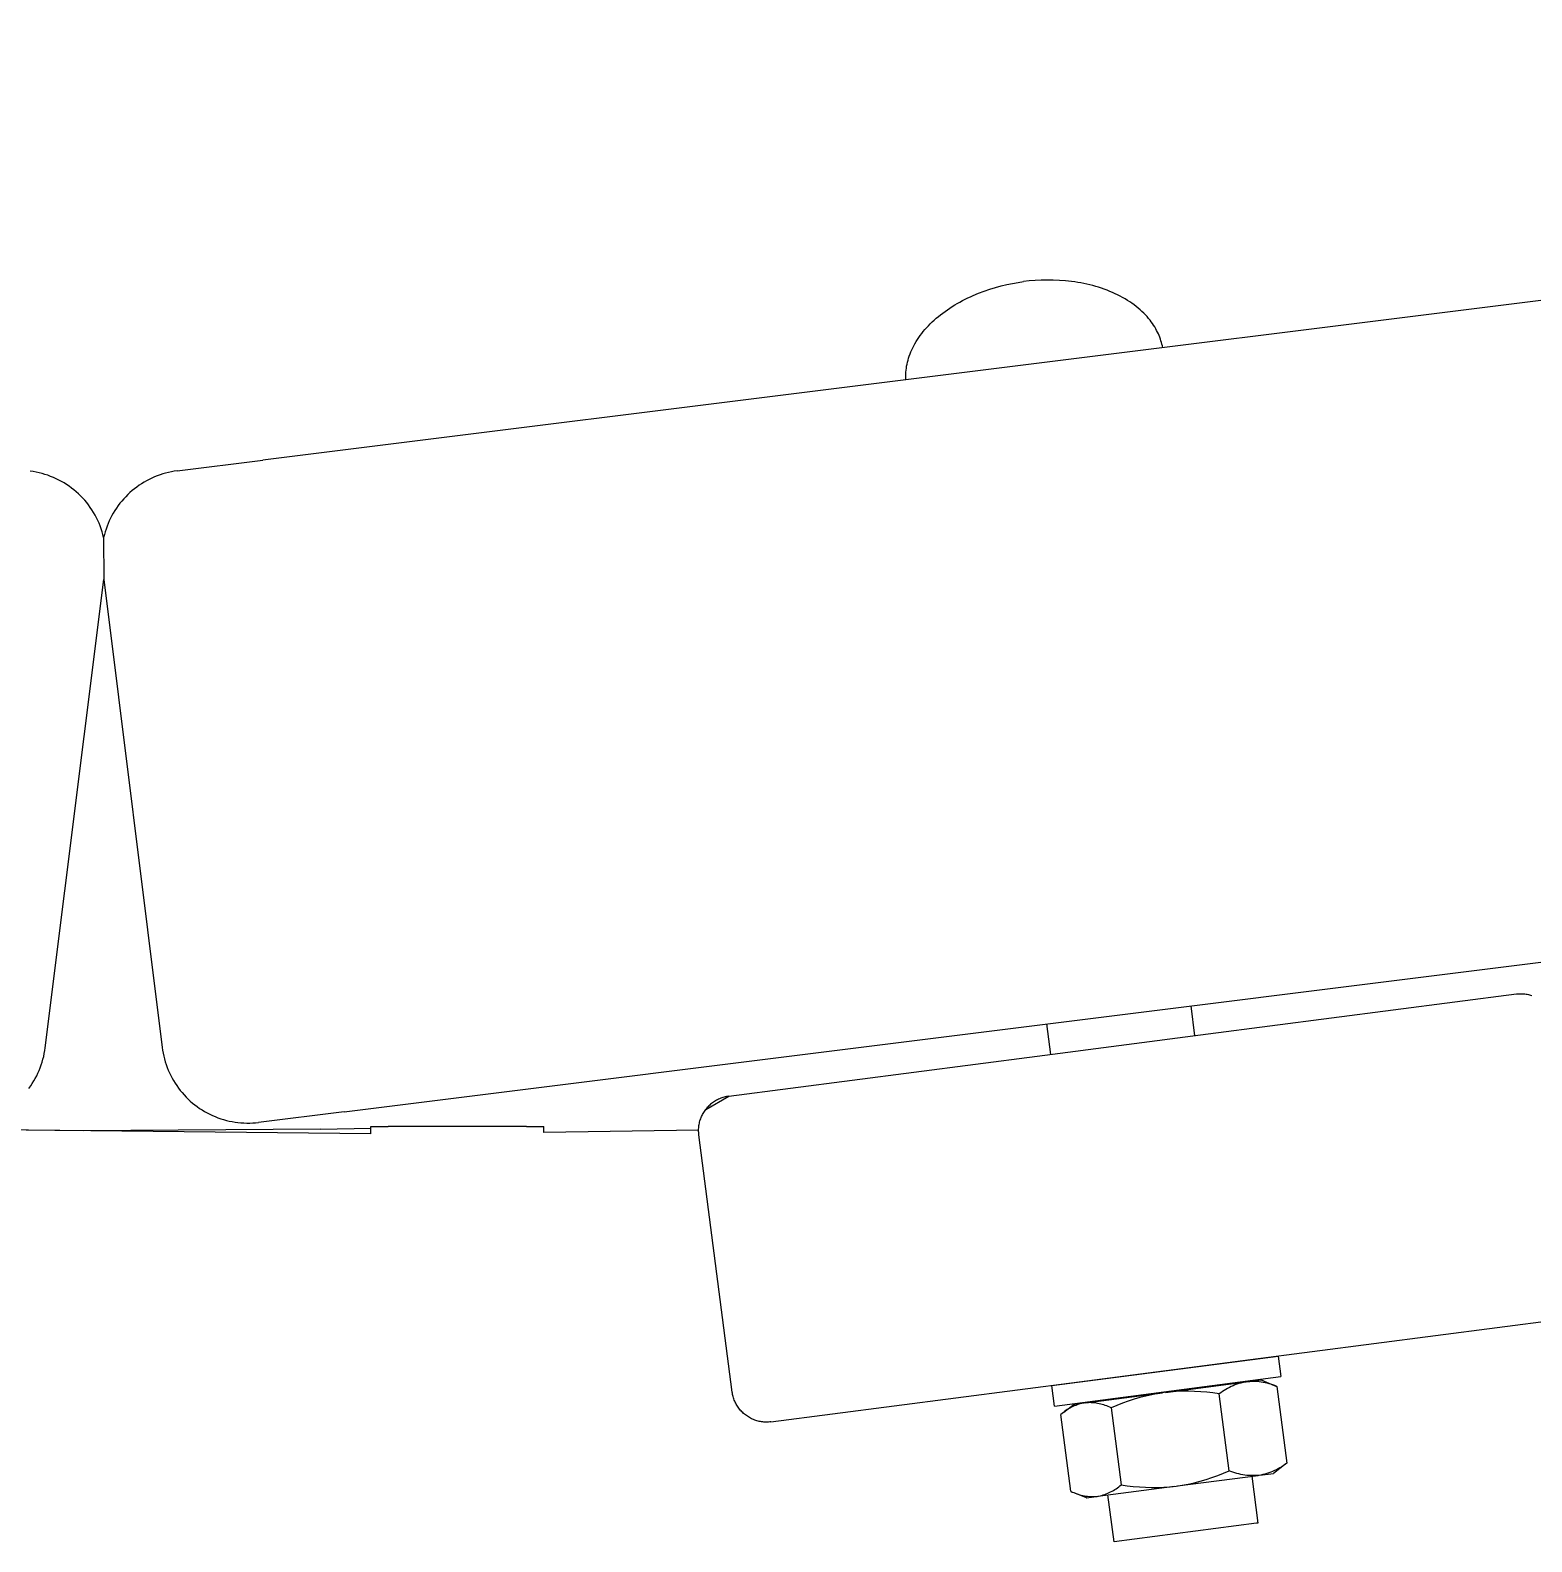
# Model space of a CAD drawing. Header units: inches. Extents: x -9 to 187, y -3 to 135.
# Drawn here: x 163.467 to 166.889, y 112.249 to 115.693 of the extents above; entities that cross this region are included whole.
import ezdxf

# ---------------------------------------------------------------- set-up
doc = ezdxf.new("R2010")
doc.units = ezdxf.units.IN
doc.layers.add('ZANO_R', color=7, linetype='Continuous', lineweight=0)
doc.layers.add('ZANO_W', color=1, linetype='Continuous', lineweight=0)
doc.styles.get("Standard").update_dxf_attribs({"font": 'arial.ttf'})
doc.dimstyles.new('amerykanie', dxfattribs={"dimtxt": 50, "dimasz": 50, "dimexe": 0.5, "dimexo": 0.5, "dimgap": 1, "dimtad": 1, "dimdec": 0, "dimzin": 0, "dimlunit": 5, "dimtxsty": 'Standard', "dimcen": 0.09, "dimclrd": 1, "dimclre": 1, "dimclrt": 1, "dimazin": 0, "dimtfac": 1, "dimtdec": 0, "dimtmove": 0, "dimatfit": 3, "dimfxl": 1, "dimtzin": 0, "dimarcsym": 1})

# ---------------------------------------------------------------- blocks, each defined once
blk = doc.blocks.new('*D359')
at = {"layer": 'ZANO_W', "color": 1, "lineweight": -2}
for p, q in [((155.046, 122.6297), (155.046, 118.629)), ((172.4947, 113.7294), (172.4947, 119.629)), ((156.046, 119.129), (171.4947, 119.129))]:
    blk.add_line(p, q, dxfattribs=at)
at = {"layer": 'ZANO_W', "color": 1}
for points in [[(156.046, 119.2957), (156.046, 118.9624), (155.046, 119.129)], [(171.4947, 118.9624), (171.4947, 119.2957), (172.4947, 119.129)]]:
    blk.add_solid(points, dxfattribs=at)
at = {"layer": 'ZANO_W', "color": 1, "insert": (163.7704, 120.4693), "char_height": 1.625, "attachment_point": 5}
blk.add_mtext('17 7/16', dxfattribs=at)

msp = doc.modelspace()

# ---------------------------------------------------------------- linework, layer by layer
at = {"layer": 'ZANO_R'}
for p, q in [((170.24737, 115.49465), (163.99715, 114.71357)), ((165.64123, 115.09895), (165.65407, 115.10331)), ((165.65407, 115.10331), (165.66698, 115.10722)), ((165.66698, 115.10722), (165.6799, 115.11071)), ((165.6799, 115.11071), (165.6928, 115.11376)), ((165.6928, 115.11376), (165.70564, 115.11639)), ((165.70564, 115.11639), (165.71836, 115.1186)), ((165.71836, 115.1186), (165.73094, 115.12042)), ((165.74402, 115.12192), (165.73094, 115.12042)), ((165.75735, 115.12305), (165.74402, 115.12192)), ((165.77091, 115.12378), (165.75735, 115.12305)), ((165.78464, 115.12408), (165.77091, 115.12378)), ((165.79852, 115.12395), (165.78464, 115.12408)), ((165.81249, 115.12335), (165.79852, 115.12395)), ((165.8265, 115.12228), (165.81249, 115.12335)), ((165.8335, 115.12156), (165.8265, 115.12228)), ((165.8405, 115.12071), (165.8335, 115.12156)), ((165.84748, 115.11975), (165.8405, 115.12071)), ((165.85444, 115.11865), (165.84748, 115.11975)), ((165.86137, 115.11743), (165.85444, 115.11865)), ((165.86826, 115.11608), (165.86137, 115.11743)), ((165.8751, 115.1146), (165.86826, 115.11608)), ((165.8819, 115.113), (165.8751, 115.1146)), ((165.88863, 115.11127), (165.8819, 115.113)), ((165.8953, 115.10941), (165.88863, 115.11127)), ((165.90189, 115.10743), (165.8953, 115.10941)), ((165.90841, 115.10532), (165.90189, 115.10743)), ((165.91483, 115.10309), (165.90841, 115.10532)), ((165.92116, 115.10074), (165.91483, 115.10309)), ((165.92739, 115.09826), (165.92116, 115.10074)), ((165.5683, 115.06376), (165.57396, 115.06726)), ((165.57396, 115.06726), (165.57971, 115.07065)), ((165.57971, 115.07065), (165.58556, 115.07395)), ((165.58556, 115.07395), (165.59149, 115.07715)), ((165.59149, 115.07715), (165.5975, 115.08025)), ((165.5975, 115.08025), (165.60358, 115.08324)), ((165.60358, 115.08324), (165.60972, 115.08613)), ((165.60972, 115.08613), (165.61593, 115.08891)), ((165.61593, 115.08891), (165.6285, 115.09415)), ((165.6285, 115.09415), (165.64123, 115.09895)), ((165.93351, 115.09567), (165.92739, 115.09826)), ((165.93952, 115.09296), (165.93351, 115.09567)), ((165.94541, 115.09014), (165.93952, 115.09296)), ((165.95117, 115.08721), (165.94541, 115.09014)), ((165.9568, 115.08417), (165.95117, 115.08721)), ((165.96228, 115.08102), (165.9568, 115.08417)), ((165.96763, 115.07778), (165.96228, 115.08102)), ((165.97283, 115.07444), (165.96763, 115.07778)), ((165.97788, 115.071), (165.97283, 115.07444)), ((165.98276, 115.06748), (165.97788, 115.071)), ((165.98749, 115.06387), (165.98276, 115.06748)), ((165.52271, 115.02851), (165.52724, 115.03272)), ((165.52724, 115.03272), (165.53192, 115.03687)), ((165.53192, 115.03687), (165.53674, 115.04095)), ((165.53674, 115.04095), (165.54169, 115.04496)), ((165.54169, 115.04496), (165.54677, 115.04889)), ((165.54677, 115.04889), (165.55198, 115.05274)), ((165.55198, 115.05274), (165.55731, 115.0565)), ((165.55731, 115.0565), (165.56275, 115.06018)), ((165.56275, 115.06018), (165.5683, 115.06376)), ((165.99206, 115.06018), (165.98749, 115.06387)), ((165.99646, 115.05641), (165.99206, 115.06018)), ((166.00068, 115.05257), (165.99646, 115.05641)), ((166.00474, 115.04866), (166.00068, 115.05257)), ((166.00862, 115.04468), (166.00474, 115.04866)), ((166.01233, 115.04065), (166.00862, 115.04468)), ((166.01585, 115.03657), (166.01233, 115.04065)), ((166.0192, 115.03243), (166.01585, 115.03657)), ((166.02208, 115.02865), (166.0192, 115.03243)), ((165.49208, 114.9929), (165.49534, 114.9975)), ((165.49534, 114.9975), (165.49876, 115.00206)), ((165.49876, 115.00206), (165.50235, 115.00658)), ((165.50235, 115.00658), (165.50611, 115.01107)), ((165.50611, 115.01107), (165.51002, 115.0155)), ((165.51002, 115.0155), (165.5141, 115.01989)), ((165.5141, 115.01989), (165.51833, 115.02423)), ((165.51833, 115.02423), (165.52271, 115.02851)), ((166.02481, 115.02484), (166.02208, 115.02865)), ((166.02739, 115.021), (166.02481, 115.02484)), ((166.02983, 115.01713), (166.02739, 115.021)), ((166.03212, 115.01324), (166.02983, 115.01713)), ((166.03427, 115.00933), (166.03212, 115.01324)), ((166.03627, 115.00541), (166.03427, 115.00933)), ((166.03813, 115.00147), (166.03627, 115.00541)), ((166.03985, 114.99752), (166.03813, 115.00147)), ((166.04143, 114.99357), (166.03985, 114.99752)), ((165.4741, 114.96025), (165.47615, 114.96494)), ((165.47615, 114.96494), (165.47838, 114.96963)), ((165.47838, 114.96963), (165.48077, 114.97431)), ((165.48077, 114.97431), (165.48334, 114.97898)), ((165.48334, 114.97898), (165.48608, 114.98364)), ((165.48608, 114.98364), (165.489, 114.98828)), ((165.489, 114.98828), (165.49208, 114.9929)), ((166.04287, 114.98961), (166.04143, 114.99357)), ((166.04417, 114.98565), (166.04287, 114.98961)), ((166.04534, 114.98169), (166.04417, 114.98565)), ((166.04638, 114.97774), (166.04534, 114.98169)), ((166.04728, 114.9738), (166.04638, 114.97774)), ((166.04806, 114.96987), (166.04728, 114.9738)), ((165.46375, 114.92321), (165.46447, 114.92776)), ((165.46447, 114.92776), (165.46535, 114.93234)), ((165.46535, 114.93234), (165.46639, 114.93694)), ((165.46639, 114.93694), (165.4676, 114.94158)), ((165.4676, 114.94158), (165.46897, 114.94622)), ((165.46897, 114.94622), (165.47051, 114.95089)), ((165.47051, 114.95089), (165.47222, 114.95557)), ((165.47222, 114.95557), (165.4741, 114.96025)), ((165.46241, 114.90537), (165.46252, 114.90977)), ((165.46244, 114.90101), (165.46241, 114.90537)), ((165.46261, 114.8967), (165.46244, 114.90101)), ((165.46252, 114.90977), (165.46278, 114.91421)), ((165.46278, 114.91421), (165.46319, 114.91869)), ((165.46319, 114.91869), (165.46375, 114.92321)), ((163.4737, 114.68747), (163.46691, 114.68844)), ((163.48045, 114.68627), (163.4737, 114.68747)), ((163.48716, 114.68483), (163.48045, 114.68627)), ((163.78863, 114.68705), (163.78209, 114.68566)), ((163.79521, 114.68821), (163.78863, 114.68705)), ((163.80183, 114.68916), (163.79521, 114.68821)), ((163.80193, 114.68917), (163.80183, 114.68916)), ((163.80193, 114.68917), (163.99715, 114.71357)), ((163.49381, 114.68316), (163.48716, 114.68483)), ((163.5004, 114.68126), (163.49381, 114.68316)), ((163.50692, 114.67912), (163.5004, 114.68126)), ((163.51336, 114.67677), (163.50692, 114.67912)), ((163.51971, 114.67419), (163.51336, 114.67677)), ((163.52597, 114.67139), (163.51971, 114.67419)), ((163.53213, 114.66837), (163.52597, 114.67139)), ((163.53818, 114.66515), (163.53213, 114.66837)), ((163.54412, 114.66171), (163.53818, 114.66515)), ((163.54993, 114.65807), (163.54412, 114.66171)), ((163.55561, 114.65422), (163.54993, 114.65807)), ((163.56115, 114.65019), (163.55561, 114.65422)), ((163.70965, 114.65243), (163.70433, 114.64837)), ((163.7151, 114.6563), (163.70965, 114.65243)), ((163.72068, 114.65998), (163.7151, 114.6563)), ((163.72639, 114.66347), (163.72068, 114.65998)), ((163.73221, 114.66676), (163.72639, 114.66347)), ((163.73814, 114.66986), (163.73221, 114.66676)), ((163.74417, 114.67275), (163.73814, 114.66986)), ((163.75029, 114.67543), (163.74417, 114.67275)), ((163.7565, 114.67791), (163.75029, 114.67543)), ((163.7628, 114.68017), (163.7565, 114.67791)), ((163.76916, 114.68222), (163.7628, 114.68017)), ((163.7756, 114.68405), (163.76916, 114.68222)), ((163.78209, 114.68566), (163.7756, 114.68405)), ((163.56655, 114.64596), (163.56115, 114.65019)), ((163.5718, 114.64155), (163.56655, 114.64596)), ((163.57689, 114.63695), (163.5718, 114.64155)), ((163.58182, 114.63218), (163.57689, 114.63695)), ((163.58658, 114.62725), (163.58182, 114.63218)), ((163.59116, 114.62215), (163.58658, 114.62725)), ((163.59557, 114.61689), (163.59116, 114.62215)), ((163.59978, 114.61148), (163.59557, 114.61689)), ((163.67557, 114.62049), (163.67135, 114.6153)), ((163.67995, 114.62554), (163.67557, 114.62049)), ((163.68451, 114.63043), (163.67995, 114.62554)), ((163.68923, 114.63517), (163.68451, 114.63043)), ((163.69411, 114.63974), (163.68923, 114.63517)), ((163.69915, 114.64414), (163.69411, 114.63974)), ((163.70433, 114.64837), (163.69915, 114.64414)), ((163.60381, 114.60593), (163.59978, 114.61148)), ((163.60764, 114.60024), (163.60381, 114.60593)), ((163.61127, 114.59443), (163.60764, 114.60024)), ((163.6147, 114.58849), (163.61127, 114.59443)), ((163.61792, 114.58243), (163.6147, 114.58849)), ((163.62092, 114.57627), (163.61792, 114.58243)), ((163.65304, 114.58736), (163.64997, 114.58143)), ((163.65632, 114.59319), (163.65304, 114.58736)), ((163.65979, 114.59891), (163.65632, 114.59319)), ((163.66346, 114.6045), (163.65979, 114.59891)), ((163.66731, 114.60997), (163.66346, 114.6045)), ((163.67135, 114.6153), (163.66731, 114.60997)), ((163.62371, 114.57), (163.62092, 114.57627)), ((163.62628, 114.56364), (163.62371, 114.57)), ((163.62862, 114.5572), (163.62628, 114.56364)), ((163.63074, 114.55068), (163.62862, 114.5572)), ((163.63263, 114.54408), (163.63074, 114.55068)), ((163.6377, 114.55036), (163.63588, 114.54393)), ((163.63973, 114.55674), (163.6377, 114.55036)), ((163.64197, 114.56304), (163.63973, 114.55674)), ((163.64443, 114.56926), (163.64197, 114.56304)), ((163.64709, 114.57539), (163.64443, 114.56926)), ((163.64997, 114.58143), (163.64709, 114.57539)), ((163.63429, 114.53743), (163.63263, 114.54408)), ((163.63588, 114.54393), (163.63429, 114.53743)), ((163.63429, 114.53743), (163.63442, 114.44146)), ((163.50113, 113.37493), (163.63442, 114.44146)), ((163.63442, 114.44146), (163.76761, 113.37564)), ((164.18266, 113.22914), (170.43288, 114.01023)), ((166.15205, 113.40618), (166.85477, 113.4974)), ((166.85477, 113.4974), (166.85744, 113.4977)), ((166.85744, 113.4977), (166.86012, 113.49791)), ((166.86012, 113.49791), (166.8628, 113.49803)), ((166.8628, 113.49803), (166.86549, 113.49806)), ((166.86549, 113.49806), (166.86817, 113.49799)), ((166.86817, 113.49799), (166.87086, 113.49783)), ((166.87086, 113.49783), (166.87353, 113.49759)), ((166.87353, 113.49759), (166.8762, 113.49725)), ((166.8762, 113.49725), (166.87885, 113.49682)), ((166.87885, 113.49682), (166.88148, 113.4963)), ((166.88148, 113.4963), (166.8841, 113.49568)), ((166.8841, 113.49568), (166.88669, 113.49499)), ((166.88669, 113.49499), (166.88926, 113.4942)), ((166.112, 113.47025), (166.12084, 113.40213)), ((165.79291, 113.35955), (165.78386, 113.42924)), ((165.76165, 113.35549), (166.15205, 113.40618)), ((163.49415, 113.34209), (163.49599, 113.34856)), ((163.49599, 113.34856), (163.49761, 113.35508)), ((163.49761, 113.35508), (163.49901, 113.36165)), ((163.49901, 113.36165), (163.50019, 113.36827)), ((163.50019, 113.36827), (163.50113, 113.37493)), ((163.76761, 113.37564), (163.76856, 113.36899)), ((163.76856, 113.36899), (163.76974, 113.36237)), ((163.76974, 113.36237), (163.77114, 113.35579)), ((163.77114, 113.35579), (163.77276, 113.34927)), ((163.77276, 113.34927), (163.7746, 113.34281)), ((163.7746, 113.34281), (163.77667, 113.33641)), ((165.05892, 113.26427), (165.76165, 113.35549)), ((163.47856, 113.30497), (163.48168, 113.31093)), ((163.48168, 113.31093), (163.4846, 113.31698)), ((163.4846, 113.31698), (163.48731, 113.32313)), ((163.48731, 113.32313), (163.4898, 113.32937)), ((163.4898, 113.32937), (163.49208, 113.3357)), ((163.49208, 113.3357), (163.49415, 113.34209)), ((163.77667, 113.33641), (163.77895, 113.33009)), ((163.77895, 113.33009), (163.78144, 113.32385)), ((163.78144, 113.32385), (163.78415, 113.3177)), ((163.78415, 113.3177), (163.78707, 113.31164)), ((163.78707, 113.31164), (163.79019, 113.30569)), ((163.4641, 113.28233), (163.46801, 113.2878)), ((163.46801, 113.2878), (163.47172, 113.2934)), ((163.47172, 113.2934), (163.47524, 113.29913)), ((163.47524, 113.29913), (163.47856, 113.30497)), ((163.79019, 113.30569), (163.79351, 113.29984)), ((163.79351, 113.29984), (163.79703, 113.29412)), ((163.79703, 113.29412), (163.80074, 113.28852)), ((163.80074, 113.28852), (163.80465, 113.28304)), ((163.80465, 113.28304), (163.80873, 113.27771)), ((163.80873, 113.27771), (163.813, 113.27251)), ((163.813, 113.27251), (163.81744, 113.26747)), ((163.81744, 113.26747), (163.82205, 113.26258)), ((163.82205, 113.26258), (163.82683, 113.25785)), ((163.82683, 113.25785), (163.83176, 113.25329)), ((163.83176, 113.25329), (163.83685, 113.24889)), ((163.83685, 113.24889), (163.84208, 113.24468)), ((163.84208, 113.24468), (163.84746, 113.24064)), ((163.84746, 113.24064), (163.85297, 113.23679)), ((165.00668, 113.23423), (165.05892, 113.26427)), ((165.01192, 113.24036), (165.01011, 113.23837)), ((165.0138, 113.24228), (165.01192, 113.24036)), ((165.01575, 113.24413), (165.0138, 113.24228)), ((165.01776, 113.24592), (165.01575, 113.24413)), ((165.01983, 113.24763), (165.01776, 113.24592)), ((165.02196, 113.24928), (165.01983, 113.24763)), ((165.02414, 113.25085), (165.02196, 113.24928)), ((165.02637, 113.25234), (165.02414, 113.25085)), ((165.02866, 113.25376), (165.02637, 113.25234)), ((165.03099, 113.2551), (165.02866, 113.25376)), ((165.03336, 113.25636), (165.03099, 113.2551)), ((165.03578, 113.25754), (165.03336, 113.25636)), ((165.03823, 113.25864), (165.03578, 113.25754)), ((165.04073, 113.25965), (165.03823, 113.25864)), ((165.04325, 113.26057), (165.04073, 113.25965)), ((165.0458, 113.26141), (165.04325, 113.26057)), ((165.04839, 113.26216), (165.0458, 113.26141)), ((165.05099, 113.26282), (165.04839, 113.26216)), ((165.05362, 113.26339), (165.05099, 113.26282)), ((165.05626, 113.26387), (165.05362, 113.26339)), ((165.05892, 113.26427), (165.05626, 113.26387)), ((163.85297, 113.23679), (163.8586, 113.23313)), ((163.8586, 113.23313), (163.86436, 113.22967)), ((163.86436, 113.22967), (163.87024, 113.2264)), ((163.87024, 113.2264), (163.87622, 113.22334)), ((163.87622, 113.22334), (163.8823, 113.22048)), ((163.8823, 113.22048), (163.88848, 113.21783)), ((163.88848, 113.21783), (163.89475, 113.2154)), ((163.89475, 113.2154), (163.90109, 113.21318)), ((163.90109, 113.21318), (163.90751, 113.21117)), ((163.90751, 113.21117), (163.91399, 113.20939)), ((163.91399, 113.20939), (163.92053, 113.20783)), ((163.92053, 113.20783), (163.92711, 113.2065)), ((163.92711, 113.2065), (163.93374, 113.20539)), ((163.93374, 113.20539), (163.9404, 113.2045)), ((164.18266, 113.22914), (163.98734, 113.20473)), ((164.99209, 113.20278), (164.99271, 113.2054)), ((164.99271, 113.2054), (164.99341, 113.208)), ((164.99341, 113.208), (164.99419, 113.21057)), ((164.99419, 113.21057), (164.99507, 113.21311)), ((164.99507, 113.21311), (164.99603, 113.21562)), ((164.99603, 113.21562), (164.99708, 113.21809)), ((164.99708, 113.21809), (164.99821, 113.22053)), ((164.99821, 113.22053), (164.99943, 113.22293)), ((164.99943, 113.22293), (165.00072, 113.22529)), ((165.00072, 113.22529), (165.0021, 113.2276)), ((165.0021, 113.2276), (165.00355, 113.22986)), ((165.00355, 113.22986), (165.00508, 113.23207)), ((165.00508, 113.23207), (165.00668, 113.23423)), ((165.00836, 113.23633), (165.00668, 113.23423)), ((165.01011, 113.23837), (165.00836, 113.23633)), ((163.58828, 113.18578), (163.04769, 113.19179)), ((164.24361, 113.17888), (163.04769, 113.19151)), ((164.12889, 113.1896), (163.58828, 113.18578)), ((163.9404, 113.2045), (163.94709, 113.20385)), ((163.94709, 113.20385), (163.9538, 113.20342)), ((163.9538, 113.20342), (163.96052, 113.20322)), ((163.96052, 113.20322), (163.96724, 113.20326)), ((163.96724, 113.20326), (163.97396, 113.20352)), ((163.97396, 113.20352), (163.98066, 113.20401)), ((163.98066, 113.20401), (163.98734, 113.20473)), ((164.12889, 113.1896), (164.24361, 113.19168)), ((164.24361, 113.17888), (164.24361, 113.19538)), ((164.24361, 113.19538), (164.28297, 113.19538)), ((164.59792, 113.19538), (164.28297, 113.19538)), ((164.59792, 113.19538), (164.63728, 113.19538)), ((164.63728, 113.18147), (164.63728, 113.19538)), ((164.99033, 113.18689), (164.63728, 113.18147)), ((164.99033, 113.18678), (164.99039, 113.18946)), ((164.99035, 113.18409), (164.99033, 113.18678)), ((164.99047, 113.1814), (164.99035, 113.18409)), ((164.99039, 113.18946), (164.99055, 113.19215)), ((164.99068, 113.17872), (164.99047, 113.1814)), ((164.99055, 113.19215), (164.9908, 113.19482)), ((164.99098, 113.17605), (164.99068, 113.17872)), ((164.9908, 113.19482), (164.99114, 113.19749)), ((165.067, 112.59045), (164.99098, 113.17605)), ((164.99114, 113.19749), (164.99157, 113.20014)), ((164.99157, 113.20014), (164.99209, 113.20278)), ((166.24834, 112.66441), (166.95107, 112.75564)), ((165.79558, 112.60536), (166.31086, 112.67228)), ((165.85794, 112.61373), (166.24834, 112.66441)), ((166.21718, 112.66037), (166.21721, 112.66012)), ((166.31091, 112.67229), (166.31699, 112.62544)), ((165.80167, 112.55851), (166.31695, 112.62544)), ((165.0674, 112.58778), (165.067, 112.59045)), ((165.06788, 112.58514), (165.0674, 112.58778)), ((165.06845, 112.58251), (165.06788, 112.58514)), ((165.15522, 112.5225), (165.85794, 112.61373)), ((165.79563, 112.60537), (165.79558, 112.60536)), ((165.79558, 112.60536), (165.79558, 112.60536)), ((165.80167, 112.55851), (165.79558, 112.60536)), ((165.87254, 112.56598), (166.04771, 112.58873)), ((165.88928, 112.61753), (165.88924, 112.6178)), ((166.03722, 112.58699), (166.02348, 112.58437)), ((166.05104, 112.58916), (166.03722, 112.58699)), ((166.06496, 112.59059), (166.05104, 112.58916)), ((166.05464, 112.58963), (166.23795, 112.61344)), ((166.07891, 112.59157), (166.06496, 112.59059)), ((166.09289, 112.59212), (166.07891, 112.59157)), ((166.10688, 112.59222), (166.09289, 112.59212)), ((166.12086, 112.59188), (166.10688, 112.59222)), ((166.13483, 112.59109), (166.12086, 112.59188)), ((166.14876, 112.58987), (166.13483, 112.59109)), ((166.16265, 112.5882), (166.14876, 112.58987)), ((166.17648, 112.58609), (166.16265, 112.5882)), ((166.1802, 112.58889), (166.17648, 112.58609)), ((166.19922, 112.41101), (166.17648, 112.58609)), ((166.18401, 112.59156), (166.1802, 112.58889)), ((166.1879, 112.5941), (166.18401, 112.59156)), ((166.19188, 112.59651), (166.1879, 112.5941)), ((166.19593, 112.59879), (166.19188, 112.59651)), ((166.20006, 112.60092), (166.19593, 112.59879)), ((166.20426, 112.60292), (166.20006, 112.60092)), ((166.20852, 112.60478), (166.20426, 112.60292)), ((166.21284, 112.6065), (166.20852, 112.60478)), ((166.21722, 112.60806), (166.21284, 112.6065)), ((166.22164, 112.60949), (166.21722, 112.60806)), ((166.22611, 112.61076), (166.22164, 112.60949)), ((166.2233, 112.61327), (166.22352, 112.61156)), ((166.23063, 112.61188), (166.22611, 112.61076)), ((166.23517, 112.61285), (166.23063, 112.61188)), ((166.23975, 112.61367), (166.23517, 112.61285)), ((166.24441, 112.61405), (166.23978, 112.61368)), ((166.24164, 112.61392), (166.27271, 112.61795)), ((166.24906, 112.61427), (166.24441, 112.61405)), ((166.2537, 112.61434), (166.24906, 112.61427)), ((166.25835, 112.61425), (166.2537, 112.61434)), ((166.26299, 112.61401), (166.25835, 112.61425)), ((166.26762, 112.61361), (166.26299, 112.61401)), ((166.27223, 112.61306), (166.26762, 112.61361)), ((166.27683, 112.61235), (166.27223, 112.61306)), ((166.27271, 112.61795), (166.3024, 112.60559)), ((166.28139, 112.61149), (166.27683, 112.61235)), ((166.28593, 112.61047), (166.28139, 112.61149)), ((166.29043, 112.60931), (166.28593, 112.61047)), ((166.29489, 112.608), (166.29043, 112.60931)), ((166.2993, 112.60653), (166.29489, 112.608)), ((166.30366, 112.60492), (166.2993, 112.60653)), ((166.3024, 112.60559), (166.30796, 112.60317)), ((166.30796, 112.60317), (166.30366, 112.60492)), ((166.30796, 112.60317), (166.3307, 112.42809)), ((165.06911, 112.5799), (165.06845, 112.58251)), ((165.06987, 112.57731), (165.06911, 112.5799)), ((165.07071, 112.57476), (165.06987, 112.57731)), ((165.07163, 112.57223), (165.07071, 112.57476)), ((165.07264, 112.56973), (165.07163, 112.57223)), ((165.07374, 112.56728), (165.07264, 112.56973)), ((165.07492, 112.56486), (165.07374, 112.56728)), ((165.07618, 112.56248), (165.07492, 112.56486)), ((165.07753, 112.56015), (165.07618, 112.56248)), ((165.07895, 112.55786), (165.07753, 112.56015)), ((165.08045, 112.55563), (165.07895, 112.55786)), ((165.08202, 112.55344), (165.08045, 112.55563)), ((165.08367, 112.55131), (165.08202, 112.55344)), ((165.08539, 112.54924), (165.08367, 112.55131)), ((165.80171, 112.55852), (165.80167, 112.55851)), ((165.80167, 112.55851), (165.80167, 112.55851)), ((165.82256, 112.54436), (165.8464, 112.56258)), ((165.83361, 112.55212), (165.83052, 112.55023)), ((165.83676, 112.55391), (165.83361, 112.55212)), ((165.83997, 112.55559), (165.83676, 112.55391)), ((165.84323, 112.55717), (165.83997, 112.55559)), ((165.84655, 112.55864), (165.84323, 112.55717)), ((165.8464, 112.56258), (165.84646, 112.56259)), ((165.8464, 112.56258), (165.8464, 112.56258)), ((165.8464, 112.56258), (165.8464, 112.56258)), ((165.8464, 112.56258), (165.8464, 112.56258)), ((165.8464, 112.56258), (165.8464, 112.56258)), ((165.84646, 112.56259), (165.84671, 112.56262)), ((165.84991, 112.56), (165.84655, 112.55864)), ((165.84671, 112.56262), (165.84779, 112.56277)), ((165.84779, 112.56277), (165.85224, 112.56334)), ((165.85331, 112.56125), (165.84991, 112.56)), ((165.85224, 112.56334), (165.86932, 112.56556)), ((165.85675, 112.56238), (165.85331, 112.56125)), ((165.86023, 112.5634), (165.85675, 112.56238)), ((165.86374, 112.5643), (165.86023, 112.5634)), ((165.86728, 112.56509), (165.86374, 112.5643)), ((165.87084, 112.56576), (165.86728, 112.56509)), ((165.87446, 112.56602), (165.87084, 112.56576)), ((165.87808, 112.56616), (165.87446, 112.56602)), ((165.88171, 112.56619), (165.87808, 112.56616)), ((165.88533, 112.56609), (165.88171, 112.56619)), ((165.88895, 112.56588), (165.88533, 112.56609)), ((165.89256, 112.56554), (165.88895, 112.56588)), ((165.89616, 112.56508), (165.89256, 112.56554)), ((165.89559, 112.56897), (165.89536, 112.57068)), ((165.89973, 112.56451), (165.89616, 112.56508)), ((165.90329, 112.56382), (165.89973, 112.56451)), ((165.90683, 112.56301), (165.90329, 112.56382)), ((165.91033, 112.56208), (165.90683, 112.56301)), ((165.9138, 112.56104), (165.91033, 112.56208)), ((165.91724, 112.55989), (165.9138, 112.56104)), ((165.92064, 112.55862), (165.91724, 112.55989)), ((165.92399, 112.55724), (165.92064, 112.55862)), ((165.92729, 112.55575), (165.92399, 112.55724)), ((165.93055, 112.55415), (165.92729, 112.55575)), ((165.94338, 112.55972), (165.93055, 112.55415)), ((165.93055, 112.55415), (165.95329, 112.37907)), ((165.95638, 112.56488), (165.94338, 112.55972)), ((165.96954, 112.56962), (165.95638, 112.56488)), ((165.98285, 112.57395), (165.96954, 112.56962)), ((165.99628, 112.57785), (165.98285, 112.57395)), ((166.00983, 112.58133), (165.99628, 112.57785)), ((166.02348, 112.58437), (166.00983, 112.58133)), ((165.08718, 112.54723), (165.08539, 112.54924)), ((165.08904, 112.54529), (165.08718, 112.54723)), ((165.09096, 112.5434), (165.08904, 112.54529)), ((165.09294, 112.54159), (165.09096, 112.5434)), ((165.09499, 112.53984), (165.09294, 112.54159)), ((165.0971, 112.53816), (165.09499, 112.53984)), ((165.09926, 112.53656), (165.0971, 112.53816)), ((165.10147, 112.53503), (165.09926, 112.53656)), ((165.10374, 112.53358), (165.10147, 112.53503)), ((165.10605, 112.5322), (165.10374, 112.53358)), ((165.10841, 112.53091), (165.10605, 112.5322)), ((165.11082, 112.5297), (165.10841, 112.53091)), ((165.11326, 112.52857), (165.11082, 112.5297)), ((165.11574, 112.52752), (165.11326, 112.52857)), ((165.11825, 112.52656), (165.11574, 112.52752)), ((165.12078, 112.52569), (165.11825, 112.52656)), ((165.12335, 112.52491), (165.12078, 112.52569)), ((165.12594, 112.52421), (165.12335, 112.52491)), ((165.12855, 112.5236), (165.12594, 112.52421)), ((165.13118, 112.52309), (165.12855, 112.5236)), ((165.13383, 112.52266), (165.13118, 112.52309)), ((165.13649, 112.52232), (165.13383, 112.52266)), ((165.13916, 112.52207), (165.13649, 112.52232)), ((165.14184, 112.52191), (165.13916, 112.52207)), ((165.14452, 112.52185), (165.14184, 112.52191)), ((165.1472, 112.52188), (165.14452, 112.52185)), ((165.14988, 112.52199), (165.1472, 112.52188)), ((165.15256, 112.5222), (165.14988, 112.52199)), ((165.15522, 112.5225), (165.15256, 112.5222)), ((165.81883, 112.54166), (165.81609, 112.53929)), ((165.83883, 112.36421), (165.81609, 112.53929)), ((165.82164, 112.54395), (165.81883, 112.54166)), ((165.82453, 112.54614), (165.82164, 112.54395)), ((165.82749, 112.54823), (165.82453, 112.54614)), ((165.83052, 112.55023), (165.82749, 112.54823)), ((166.32594, 112.42433), (166.30039, 112.40479)), ((166.30713, 112.41326), (166.30293, 112.41126)), ((166.31126, 112.4154), (166.30713, 112.41326)), ((166.31531, 112.41767), (166.31126, 112.4154)), ((166.31929, 112.42008), (166.31531, 112.41767)), ((166.32318, 112.42262), (166.31929, 112.42008)), ((166.32699, 112.42529), (166.32318, 112.42262)), ((166.3307, 112.42809), (166.32594, 112.42433)), ((166.3307, 112.42809), (166.32699, 112.42529)), ((165.95055, 112.3767), (165.95329, 112.37907)), ((165.95329, 112.37907), (165.96712, 112.37697)), ((166.08184, 112.37641), (166.26571, 112.40029)), ((166.09255, 112.37818), (166.10629, 112.38079)), ((166.10629, 112.38079), (166.11994, 112.38384)), ((166.11994, 112.38384), (166.13349, 112.38732)), ((166.13349, 112.38732), (166.14692, 112.39122)), ((166.14692, 112.39122), (166.16023, 112.39554)), ((166.16023, 112.39554), (166.17339, 112.40029)), ((166.17339, 112.40029), (166.18639, 112.40545)), ((166.18639, 112.40545), (166.19922, 112.41101)), ((166.20353, 112.40926), (166.19922, 112.41101)), ((166.20789, 112.40765), (166.20353, 112.40926)), ((166.2123, 112.40619), (166.20789, 112.40765)), ((166.21676, 112.40488), (166.2123, 112.40619)), ((166.22127, 112.40371), (166.21676, 112.40488)), ((166.2258, 112.4027), (166.22127, 112.40371)), ((166.23037, 112.40184), (166.2258, 112.4027)), ((166.23497, 112.40113), (166.23037, 112.40184)), ((166.23958, 112.40058), (166.23497, 112.40113)), ((166.24422, 112.40018), (166.23958, 112.40058)), ((166.24886, 112.39994), (166.24422, 112.40018)), ((166.25351, 112.39985), (166.24886, 112.39994)), ((166.2512, 112.39841), (166.26505, 112.29181)), ((166.25816, 112.39991), (166.25351, 112.39985)), ((166.2628, 112.40014), (166.25816, 112.39991)), ((166.26743, 112.40051), (166.2628, 112.40014)), ((166.27201, 112.40133), (166.26743, 112.40051)), ((166.26933, 112.40076), (166.30039, 112.40479)), ((166.27656, 112.4023), (166.27201, 112.40133)), ((166.28107, 112.40342), (166.27656, 112.4023)), ((166.28554, 112.4047), (166.28107, 112.40342)), ((166.28997, 112.40612), (166.28554, 112.4047)), ((166.29435, 112.40769), (166.28997, 112.40612)), ((166.29867, 112.4094), (166.29435, 112.40769)), ((166.30293, 112.41126), (166.29867, 112.4094)), ((165.83883, 112.36421), (165.84208, 112.36261)), ((165.84208, 112.36261), (165.84539, 112.36112)), ((165.84539, 112.36112), (165.84874, 112.35974)), ((165.87408, 112.34943), (165.8464, 112.36095)), ((165.84874, 112.35974), (165.85213, 112.35847)), ((165.85213, 112.35847), (165.85557, 112.35732)), ((165.85557, 112.35732), (165.85904, 112.35628)), ((165.85904, 112.35628), (165.86255, 112.35535)), ((165.86255, 112.35535), (165.86608, 112.35454)), ((165.86608, 112.35454), (165.86964, 112.35385)), ((165.86964, 112.35385), (165.87322, 112.35328)), ((165.87322, 112.35328), (165.87682, 112.35282)), ((165.87408, 112.34943), (165.87408, 112.34943)), ((165.87408, 112.34943), (165.87408, 112.34943)), ((165.87408, 112.34943), (165.87408, 112.34943)), ((165.87408, 112.34943), (165.87409, 112.34943)), ((165.87409, 112.34943), (165.87414, 112.34943)), ((165.87414, 112.34943), (165.87439, 112.34947)), ((165.87439, 112.34947), (165.87548, 112.34961)), ((165.87548, 112.34961), (165.87994, 112.35019)), ((165.87682, 112.35282), (165.88042, 112.35249)), ((165.87994, 112.35019), (165.89706, 112.35241)), ((165.88042, 112.35249), (165.88404, 112.35227)), ((165.88404, 112.35227), (165.88767, 112.35217)), ((165.88767, 112.35217), (165.89129, 112.3522)), ((165.89129, 112.3522), (165.89491, 112.35234)), ((165.89491, 112.35234), (165.89853, 112.3526)), ((165.89853, 112.3526), (165.90209, 112.35327)), ((165.9001, 112.35281), (166.07511, 112.37553)), ((165.90209, 112.35327), (165.90563, 112.35406)), ((165.90563, 112.35406), (165.90914, 112.35496)), ((165.90914, 112.35496), (165.91262, 112.35598)), ((165.91262, 112.35598), (165.91606, 112.35711)), ((165.91606, 112.35711), (165.91947, 112.35836)), ((165.91947, 112.35836), (165.92283, 112.35972)), ((165.92283, 112.35972), (165.92614, 112.36119)), ((165.93711, 112.24922), (165.92327, 112.35581)), ((165.92614, 112.36119), (165.9294, 112.36277)), ((165.9294, 112.36277), (165.93261, 112.36445)), ((165.93261, 112.36445), (165.93577, 112.36624)), ((165.93577, 112.36624), (165.93886, 112.36813)), ((165.93886, 112.36813), (165.94189, 112.37013)), ((165.94189, 112.37013), (165.94484, 112.37222)), ((165.94484, 112.37222), (165.94773, 112.37441)), ((165.94773, 112.37441), (165.95055, 112.3767)), ((165.96712, 112.37697), (165.981, 112.3753)), ((165.981, 112.3753), (165.99494, 112.37408)), ((165.99494, 112.37408), (166.00891, 112.37329)), ((166.00891, 112.37329), (166.02289, 112.37295)), ((166.02289, 112.37295), (166.03688, 112.37305)), ((166.03688, 112.37305), (166.05086, 112.37359)), ((166.05086, 112.37359), (166.06481, 112.37458)), ((166.06481, 112.37458), (166.07873, 112.37601)), ((166.07873, 112.37601), (166.09255, 112.37818)), ((166.26172, 112.29138), (165.93712, 112.24922)), ((166.26422, 112.2917), (166.26172, 112.29138)), ((166.26486, 112.29178), (166.26422, 112.2917)), ((166.26501, 112.2918), (166.26486, 112.29178)), ((166.26504, 112.29181), (166.26501, 112.2918)), ((166.26505, 112.29181), (166.26504, 112.29181)), ((166.26505, 112.29181), (166.26505, 112.29181)), ((166.26505, 112.29181), (166.26505, 112.29181)), ((166.26505, 112.29181), (166.26505, 112.29181)), ((166.26505, 112.29181), (166.26505, 112.29181))]:
    msp.add_line(p, q, dxfattribs=at)

# ---------------------------------------------------------------- dimensions: what is measured, and where the dimension line sits
at = {"layer": 'ZANO_W'}
dim = msp.add_linear_dim(base=(172.49468, 119.12904), p1=(155.04604, 123.12973), p2=(172.49468, 113.22942), dimstyle='amerykanie', override={"dimtxt": 1.625, "dimasz": 1, "dimgap": 0.5, "dimdec": 4, "dimaunit": 1, "dimadec": 1, "dimtdec": 4, "dimtmove": 1, "dimfrac": 2}, dxfattribs=at)
dim.commit()
dim.dimension.update_dxf_attribs({"geometry": '*D359', "text_midpoint": (163.77036, 120.46925)})

doc.saveas('drawing.dxf')
